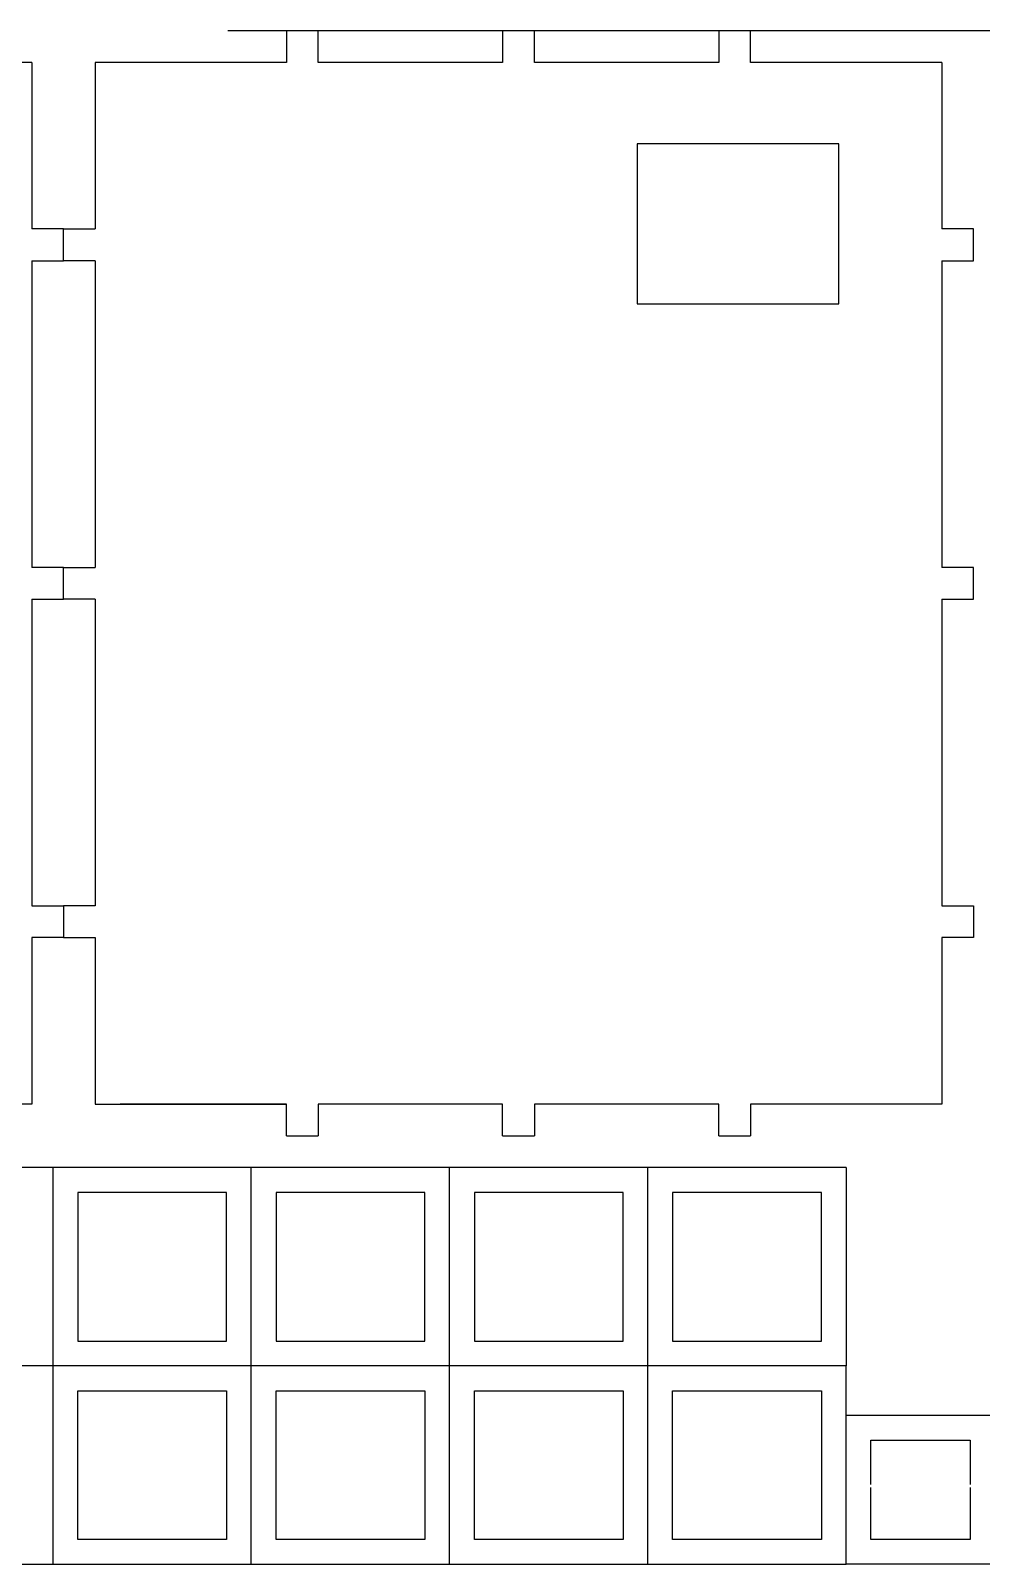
# Model space of a CAD drawing. Extents: x 5 to 412, y -104 to 220.
# Drawn here: x 185.5 to 281.3, y -103.7 to 50.9 of the extents above; entities that cross this region are included whole.
import ezdxf

# ---------------------------------------------------------------- set-up
doc = ezdxf.new("R2010")
doc.units = 0
doc.layers.get('0').update_dxf_attribs({"linetype": 'CONTINUOUS'})

msp = doc.modelspace()

# ---------------------------------------------------------------- linework, layer by layer
for p, q in [((205.33, 50.95), (290.71, 50.95)), ((211.27, 50.95), (211.27, 47.75)), ((214.47, 47.75), (214.47, 50.95)), ((233.06, 50.95), (233.06, 47.75)), ((236.26, 47.75), (236.26, 50.95)), ((254.85, 50.95), (254.85, 47.75)), ((258.05, 47.75), (258.05, 50.95)), ((185.57, 47.75), (166.27, 47.75)), ((185.57, 47.75), (185.57, 30.95)), ((191.97, 47.75), (191.97, 30.95)), ((211.27, 47.75), (191.97, 47.75)), ((233.06, 47.75), (214.47, 47.75)), ((254.85, 47.75), (236.26, 47.75)), ((277.35, 47.75), (258.05, 47.75)), ((277.35, 47.75), (277.35, 30.95)), ((188.77, 30.95), (185.57, 30.95)), ((188.77, 27.75), (188.77, 30.95)), ((188.77, 30.95), (191.97, 30.95)), ((280.55, 30.95), (277.35, 30.95)), ((280.55, 27.75), (280.55, 30.95)), ((185.57, 27.75), (188.77, 27.75)), ((185.57, 27.75), (185.57, -3.17)), ((191.97, 27.75), (188.77, 27.75)), ((191.97, 27.75), (191.97, -3.17)), ((277.35, 27.75), (280.55, 27.75)), ((277.35, 27.75), (277.35, -3.17)), ((188.77, -3.17), (185.57, -3.17)), ((188.77, -6.37), (188.77, -3.17)), ((188.77, -3.17), (191.97, -3.17)), ((280.55, -3.17), (277.35, -3.17)), ((280.55, -6.37), (280.55, -3.17)), ((185.57, -6.37), (188.77, -6.37)), ((185.57, -6.37), (185.57, -37.29)), ((191.97, -6.37), (188.77, -6.37)), ((191.97, -6.37), (191.97, -37.29)), ((277.35, -6.37), (280.55, -6.37)), ((277.35, -6.37), (277.35, -37.29)), ((185.57, -37.29), (188.77, -37.29)), ((188.77, -37.29), (188.77, -40.49)), ((191.97, -37.29), (188.77, -37.29)), ((277.35, -37.29), (280.55, -37.29)), ((280.55, -37.29), (280.55, -40.49)), ((188.77, -40.49), (185.57, -40.49)), ((185.57, -40.49), (185.57, -57.29)), ((188.77, -40.49), (191.97, -40.49)), ((191.97, -40.49), (191.97, -57.29)), ((280.55, -40.49), (277.35, -40.49)), ((277.35, -40.49), (277.35, -57.29)), ((185.57, -57.29), (166.27, -57.29)), ((191.97, -57.29), (211.27, -57.29)), ((211.27, -57.29), (194.49, -57.29)), ((211.27, -60.49), (211.27, -57.29)), ((233.06, -57.29), (214.47, -57.29)), ((214.47, -57.29), (214.47, -60.49)), ((233.06, -60.49), (233.06, -57.29)), ((254.85, -57.29), (236.26, -57.29)), ((236.26, -57.29), (236.26, -60.49)), ((254.85, -60.49), (254.85, -57.29)), ((277.35, -57.29), (258.05, -57.29)), ((258.05, -57.29), (258.05, -60.49)), ((211.27, -60.49), (214.47, -60.49)), ((233.06, -60.49), (236.26, -60.49)), ((254.85, -60.49), (258.05, -60.49)), ((267.71, -63.69), (47.71, -63.69)), ((187.71, -103.69), (187.71, -63.69)), ((207.71, -103.69), (207.71, -63.69)), ((227.71, -103.69), (227.71, -63.69)), ((247.71, -103.69), (247.71, -63.69)), ((267.71, -63.69), (267.71, -83.69)), ((205.21, -66.19), (190.21, -66.19)), ((190.21, -66.19), (190.21, -81.19)), ((205.21, -81.19), (205.21, -66.19)), ((225.21, -66.19), (210.21, -66.19)), ((210.21, -66.19), (210.21, -81.19)), ((225.21, -81.19), (225.21, -66.19)), ((245.21, -66.19), (230.21, -66.19)), ((230.21, -66.19), (230.21, -81.19)), ((245.21, -81.19), (245.21, -66.19)), ((265.21, -66.19), (250.21, -66.19)), ((250.21, -66.19), (250.21, -81.19)), ((265.21, -81.19), (265.21, -66.19)), ((190.21, -81.19), (205.21, -81.19)), ((210.21, -81.19), (225.21, -81.19)), ((230.21, -81.19), (245.21, -81.19)), ((250.21, -81.19), (265.21, -81.19)), ((267.71, -83.69), (47.71, -83.69)), ((267.71, -103.69), (267.71, -83.69)), ((190.21, -101.19), (190.21, -86.19)), ((190.21, -86.19), (205.21, -86.19)), ((205.21, -86.19), (205.21, -101.19)), ((210.21, -101.19), (210.21, -86.19)), ((210.21, -86.19), (225.21, -86.19)), ((225.21, -86.19), (225.21, -101.19)), ((230.21, -101.19), (230.21, -86.19)), ((230.21, -86.19), (245.21, -86.19)), ((245.21, -86.19), (245.21, -101.19)), ((250.21, -101.19), (250.21, -86.19)), ((250.21, -86.19), (265.21, -86.19)), ((265.21, -86.19), (265.21, -101.19)), ((297.71, -88.69), (267.71, -88.69)), ((270.21, -91.19), (280.21, -91.19)), ((270.21, -95.65), (270.21, -91.19)), ((280.21, -91.19), (280.21, -95.65)), ((270.21, -101.19), (270.21, -95.95)), ((280.21, -95.95), (280.21, -101.19)), ((205.21, -101.19), (190.21, -101.19)), ((225.21, -101.19), (210.21, -101.19)), ((245.21, -101.19), (230.21, -101.19)), ((265.21, -101.19), (250.21, -101.19)), ((280.21, -101.19), (270.21, -101.19)), ((47.71, -103.69), (267.71, -103.69)), ((297.71, -103.69), (267.71, -103.69))]:
    msp.add_line(p, q)
msp.add_lwpolyline([(266.96, 39.53), (246.62, 39.53), (246.62, 23.4), (266.96, 23.4)], close=True)

doc.saveas('drawing.dxf')
